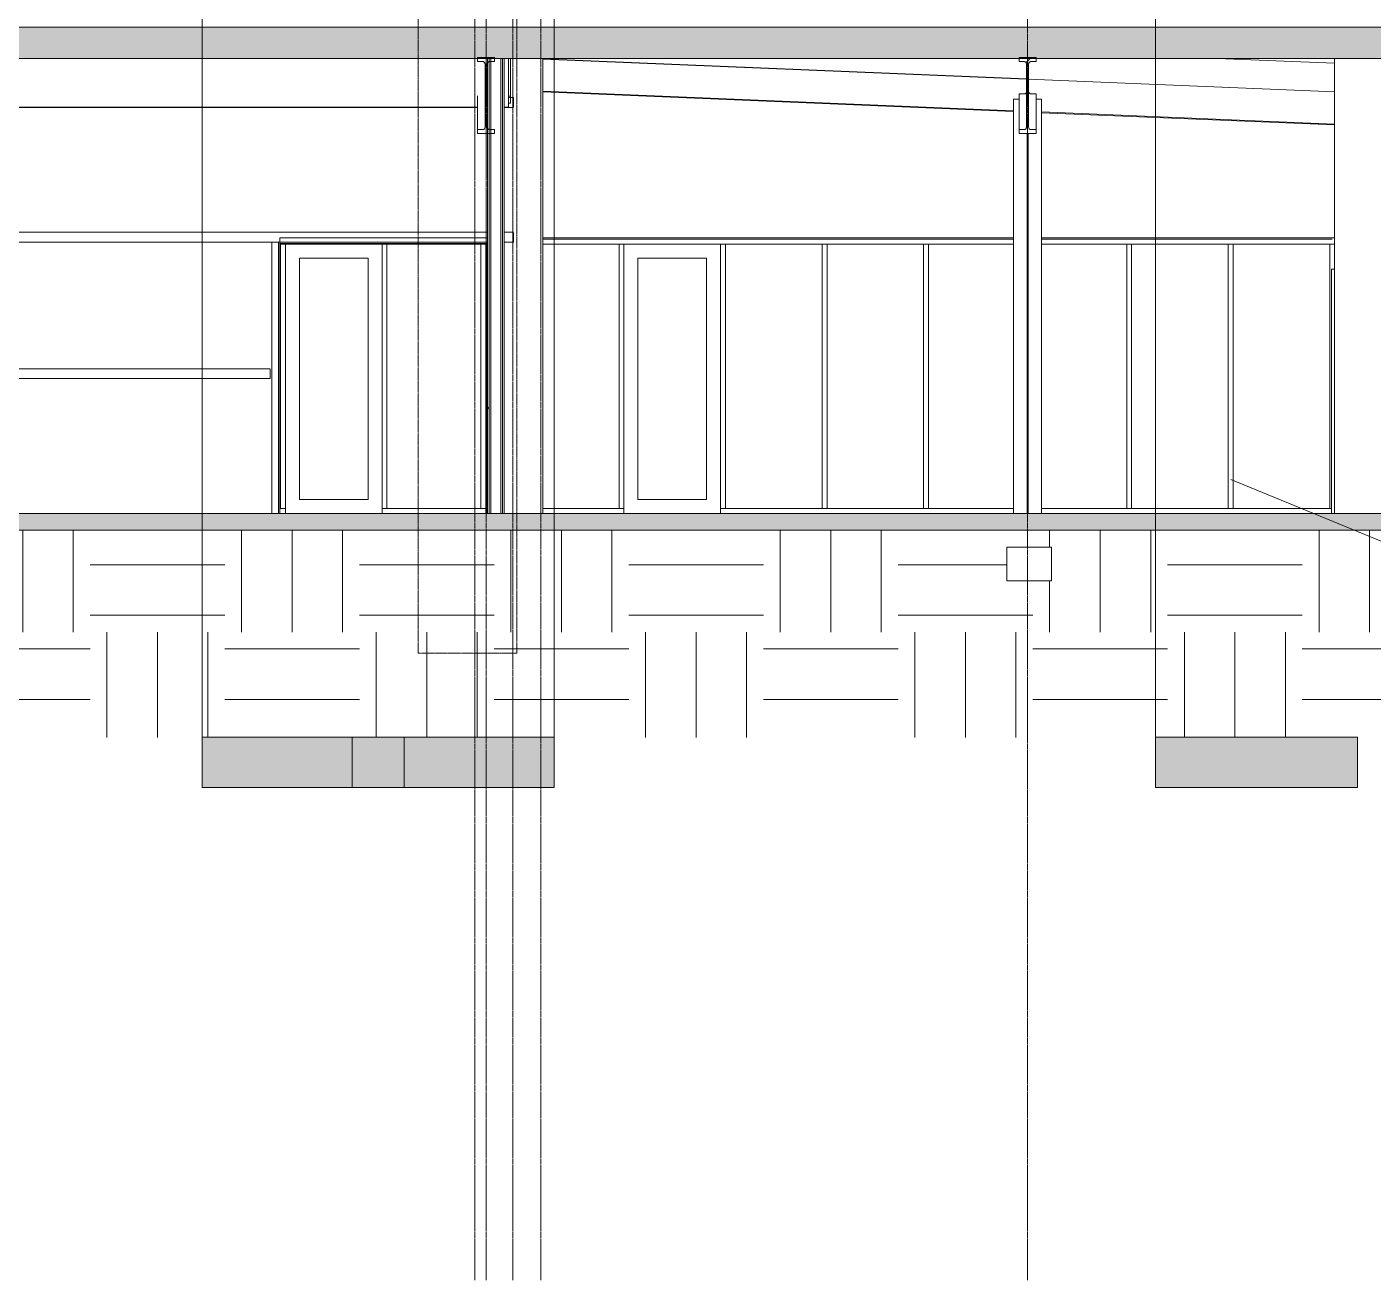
# Model space of a CAD drawing. Header units: inches. Extents: x 21386 to 98546, y -290 to 853.
# Drawn here: x 29066.8 to 29546.6, y -273.2 to 173.4 of the extents above; entities that cross this region are included whole.
import ezdxf

# ---------------------------------------------------------------- set-up
doc = ezdxf.new("R2010")
doc.units = ezdxf.units.IN
doc.header["$MEASUREMENT"] = 0
for name, pattern in [('Dash Dot 3_16_', [0.3125, 0.1875, -0.0625, 0, -0.0625]), ('Grid Line 1_2_', [0.875, 0.5, -0.125, 0.125, -0.125]), ('Hidden 1_8_', [0.1875, 0.125, -0.0625])]:
    doc.linetypes.add(name, pattern=pattern)
for name, color, linetype, lineweight in [('A-ANNO-IDEN', 131, 'Continuous', 9), ('A-ANNO-SYMB', 150, 'Continuous', 9), ('A-CLNG', 13, 'Continuous', 13), ('A-CLNG-PATT', 13, 'Continuous', 25), ('A-DOOR', 31, 'Continuous', 13), ('A-DOOR-FRAM', 31, 'Continuous', 9), ('A-FLOR', 192, 'Continuous', 13), ('A-FLOR-LEVL', 51, 'Continuous', 9), ('A-FLOR-PATT', 8, 'Continuous', 25), ('A-GLAZ-CURT', 52, 'Continuous', 13), ('A-GLAZ-CWMG', 51, 'Continuous', 13), ('A-WALL', 113, 'Continuous', 13), ('A-WALL-PATT', 111, 'Continuous', 25), ('C-TOPO', 7, 'Continuous', 13), ('G-ANNO-SYMB', 111, 'Continuous', 9), ('I-WALL', 2, 'Continuous', 13), ('S-BEAM', 12, 'Continuous', 13), ('S-COLS', 52, 'Continuous', 13), ('S-GRID', 1, 'Continuous', 9)]:
    doc.layers.add(name, color=color, linetype=linetype, lineweight=lineweight)
pattern_1 = [(50, (22033.27, 107.706), (55.0854, -4.8198), [5.76, -63.36]), (355, (22033.27, 107.706), (-10.6557, 57.7685), [4.608, -50.688]), (100.451, (22037.863, 107.305), (44.4295, 52.9487), [4.895, -53.848]), (46.184, (22033.27, 123.066), (81.9644, -12.712), [8.64, -95.04]), (96.636, (22040.1, 122.01), (71.7815, 74.8124), [7.343, -80.772]), (351.184, (22033.27, 123.07), (71.782, 74.8124), [6.912, -76.032]), (21, (22040.95, 119.226), (45.842, -30.9215), [5.76, -63.36]), (326, (22040.95, 119.226), (18.687, 55.6915), [4.608, -50.688]), (71.451, (22044.77, 116.65), (64.529, 24.77), [4.895, -53.848]), (37.5, (22033.272, 107.706), (0.9339, 25.5668), [2.534, -47.539, 2.534, -48.922, -50.88]), (37.5, (22033.272, 107.706), (0.9339, 25.5668), [-101.53, 2.534, -48.346]), (7.5, (22033.272, 107.706), (20.20404, 30.2913), [2.534, -26.803, 2.534, -46.387, -19.392]), (7.5, (22033.272, 107.706), (20.20404, 30.2913), [-78.259, 2.534, -16.858]), (327.5, (22016.146, 107.706), (40.9978, -1.7324), [2.534, -16.666, 2.534, -57.37, -79.488]), (327.5, (22016.146, 107.706), (40.9978, -1.7324), [-79.104, 2.534, -76.954]), (317.5, (22008.466, 107.706), (44.7889, 7.6878), [2.534, -22.426, 2.534, -37.248, -56.448]), (317.5, (22008.466, 107.706), (44.7889, 7.6878), [-64.742, 2.534, -53.914])]
pattern_2 = [(45, (22033.272, 107.706), (-19.007, 19.007), []), (45, (22033.272, 136.506), (-19.007, 19.007), [])]
pattern_3 = [(0, (22033.272, 107.706), (61.44, 15.36), [2.534, -43.546, 2.534, -43.546, -245.76]), (0, (22033.272, 107.706), (61.44, 15.36), [-92.16, 2.534, -89.626, 2.534, -43.546, -107.52]), (0, (22033.272, 107.706), (61.44, 15.36), [-230.4, 2.534, -28.186, 2.534, -74.266]), (120, (22056.312, 115.386), (-44.02215, 45.5286), [2.534, -43.546, 2.534, -43.546, -245.76]), (120, (22056.312, 115.386), (-44.02215, 45.5286), [-92.16, 2.534, -89.626, 2.534, -43.546, -107.52]), (120, (22056.312, 115.386), (-44.02215, 45.5286), [-230.4, 2.534, -28.186, 2.534, -74.266]), (240, (22063.992, 146.106), (-17.41785, -60.8886), [2.534, -43.546, 2.534, -43.546, -245.76]), (240, (22063.992, 146.106), (-17.41785, -60.8886), [-92.16, 2.534, -89.626, 2.534, -43.546, -107.52]), (240, (22063.992, 146.106), (-17.41785, -60.8886), [-230.4, 2.534, -28.186, 2.534, -74.266])]

# ---------------------------------------------------------------- blocks, each defined once
blk = doc.blocks.new('Struct_Xcel_Sports Complex_rvt-2-Building Section - North_South looking East _ Clinic')
at = {"layer": 'A-FLOR-PATT', "lineweight": 9}
h = blk.add_hatch(dxfattribs=at)
h.set_pattern_fill('FP_25', color=256, style=0, pattern_type=2)
h.set_pattern_definition(pattern_1)
h.paths.add_polyline_path([(22104.33, -6), (22790.8, -6), (22790.8, 0), (20899.55, 0), (20899.55, -6), (21794.49, -6)], flags=0)
at = {"layer": 'S-BEAM', "lineweight": 9}
h = blk.add_hatch(dxfattribs=at)
h.set_pattern_fill('FP_25', color=8, style=0, pattern_type=2)
h.set_pattern_definition(pattern_1)
h.paths.add_polyline_path([(22535.61, -24), (22551.61, -24), (22551.61, -12), (22535.61, -12)], flags=0)
at = {"layer": 'A-FLOR', "color": 7}
for p, q in [((22790.8, 0), (20899.55, 0)), ((20899.55, -6), (22790.8, -6))]:
    blk.add_line(p, q, dxfattribs=at)
at = {"layer": 'S-BEAM', "color": 7}
for p, q in [((22551.61, -12), (22535.61, -12)), ((22535.61, -12), (22535.61, -24)), ((22551.61, -24), (22551.61, -12)), ((22535.61, -24), (22551.61, -24))]:
    blk.add_line(p, q, dxfattribs=at)
blk = doc.blocks.new('W-Wide Flange - 2_-3_ deep-V39-Building Section - North_South looking East _ Clinic')
at = {"layer": 'S-BEAM', "lineweight": 9}
h = blk.add_hatch(dxfattribs=at)
h.set_pattern_fill('FP_17', color=8, style=0, pattern_type=2)
h.set_pattern_definition(pattern_2)
h.paths.add_polyline_path([(22351.24, 135.4), (22353.05, 135.4), (22353.05, 136.76), (22351.12, 136.78), (22350.76, 136.96), (22350.52, 137.27), (22350.43, 137.65), (22350.45, 160.37), (22350.62, 160.73), (22350.93, 160.97), (22351.32, 161.06), (22353.05, 161.06), (22353.05, 162.42), (22347.05, 162.42), (22347.05, 161.06), (22348.99, 161.04), (22349.34, 160.87), (22349.59, 160.56), (22349.68, 160.17), (22349.66, 137.45), (22349.48, 137.1), (22349.17, 136.85), (22348.79, 136.76), (22347.05, 136.76), (22347.05, 135.4)], flags=0)
at = {"layer": 'S-BEAM', "color": 7}
for p, q in [((22353.05, 162.42), (22347.05, 162.42)), ((22347.05, 162.42), (22347.05, 161.06)), ((22347.05, 161.06), (22348.79, 161.06)), ((22349.68, 160.17), (22349.68, 137.65)), ((22350.43, 137.65), (22350.43, 160.17)), ((22351.32, 161.06), (22353.05, 161.06)), ((22353.05, 161.06), (22353.05, 162.42)), ((22348.79, 136.76), (22347.05, 136.76)), ((22347.05, 136.76), (22347.05, 135.4)), ((22347.05, 135.4), (22353.05, 135.4)), ((22353.05, 136.76), (22351.32, 136.76)), ((22353.05, 135.4), (22353.05, 136.76))]:
    blk.add_line(p, q, dxfattribs=at)
at = {"layer": 'S-BEAM', "color": 8, "lineweight": 9}
blk.add_line((22347.05, 148.79), (22347.05, 136.76), dxfattribs=at)
at = {"layer": 'S-BEAM', "color": 7, "flags": 128}
for points in [[(22348.79, 161.06), (22348.99, 161.04), (22349.17, 160.97), (22349.34, 160.87), (22349.48, 160.73), (22349.59, 160.56), (22349.66, 160.37), (22349.68, 160.17)], [(22350.43, 160.17), (22350.45, 160.37), (22350.52, 160.56), (22350.62, 160.73), (22350.76, 160.87), (22350.93, 160.97), (22351.12, 161.04), (22351.32, 161.06)], [(22349.68, 137.65), (22349.66, 137.45), (22349.59, 137.27), (22349.48, 137.1), (22349.34, 136.96), (22349.17, 136.85), (22348.99, 136.78), (22348.79, 136.76)], [(22351.32, 136.76), (22351.12, 136.78), (22350.93, 136.85), (22350.76, 136.96), (22350.62, 137.1), (22350.52, 137.27), (22350.45, 137.45), (22350.43, 137.65)]]:
    blk.add_lwpolyline(points, dxfattribs=at)
blk = doc.blocks.new('Girt_C - 10_D-1401750-Building Section - North_South looking East _ Clinic')
at = {"layer": 'S-BEAM', "color": 8, "lineweight": 9}
for p, q in [((22350.55, 100.18), (21854.55, 100.18)), ((21854.55, 96.68), (22350.55, 96.68)), ((22276.55, 96.2), (22350.18, 96.2)), ((22359.8, 100.18), (22356.55, 100.18)), ((22356.55, 96.68), (22359.8, 96.68)), ((22359.8, 99.99), (22359.8, 96.68))]:
    blk.add_line(p, q, dxfattribs=at)
blk = doc.blocks.new('W-Wide Flange-Column - B4_E-1401721-Building Section - North_South looking East _ Clinic')
at = {"layer": 'S-COLS', "color": 8, "linetype": 'Hidden 1_8_', "lineweight": 9}
for p, q in [((22542.9, 0), (22542.9, 135.4)), ((22543.21, 135.4), (22543.21, 0))]:
    blk.add_line(p, q, dxfattribs=at)
blk = doc.blocks.new('W-Wide Flange - 2_-3_ deep-1401662-Building Section - North_South looking East _ Clinic')
at = {"layer": 'S-BEAM', "lineweight": 9}
h = blk.add_hatch(dxfattribs=at)
h.set_pattern_fill('FP_17', color=8, style=0, pattern_type=2)
h.set_pattern_definition(pattern_2)
h.paths.add_polyline_path([(22540.05, 135.4), (22546.05, 135.4), (22546.05, 136.76), (22544.12, 136.78), (22543.76, 136.96), (22543.52, 137.27), (22543.43, 137.65), (22543.45, 160.37), (22543.62, 160.73), (22543.93, 160.97), (22544.32, 161.06), (22546.05, 161.06), (22546.05, 162.42), (22540.05, 162.42), (22540.05, 161.06), (22541.99, 161.04), (22542.34, 160.87), (22542.59, 160.56), (22542.68, 160.17), (22542.66, 137.45), (22542.48, 137.1), (22542.17, 136.85), (22541.79, 136.76), (22540.05, 136.76)], flags=0)
at = {"layer": 'S-BEAM', "color": 7}
for p, q in [((22546.05, 162.42), (22540.05, 162.42)), ((22540.05, 162.42), (22540.05, 161.06)), ((22540.05, 161.06), (22541.79, 161.06)), ((22542.68, 160.17), (22542.68, 137.65)), ((22543.43, 137.65), (22543.43, 160.17)), ((22544.32, 161.06), (22546.05, 161.06)), ((22546.05, 161.06), (22546.05, 162.42)), ((22541.79, 136.76), (22540.05, 136.76)), ((22540.05, 136.76), (22540.05, 135.4)), ((22540.05, 135.4), (22546.05, 135.4)), ((22546.05, 136.76), (22544.32, 136.76)), ((22546.05, 135.4), (22546.05, 136.76))]:
    blk.add_line(p, q, dxfattribs=at)
at = {"layer": 'S-BEAM', "color": 8, "lineweight": 9}
for p, q in [((22540.05, 149.5), (22541.79, 149.5)), ((22540.05, 149.5), (22540.05, 136.76)), ((22544.32, 149.5), (22546.05, 149.5)), ((22546.05, 136.76), (22546.05, 149.5))]:
    blk.add_line(p, q, dxfattribs=at)
at = {"layer": 'S-BEAM', "color": 7, "flags": 128}
for points in [[(22541.79, 161.06), (22541.99, 161.04), (22542.17, 160.97), (22542.34, 160.87), (22542.48, 160.73), (22542.59, 160.56), (22542.66, 160.37), (22542.68, 160.17)], [(22543.43, 160.17), (22543.45, 160.37), (22543.52, 160.56), (22543.62, 160.73), (22543.76, 160.87), (22543.93, 160.97), (22544.12, 161.04), (22544.32, 161.06)], [(22542.68, 137.65), (22542.66, 137.45), (22542.59, 137.27), (22542.48, 137.1), (22542.34, 136.96), (22542.17, 136.85), (22541.99, 136.78), (22541.79, 136.76)], [(22544.32, 136.76), (22544.12, 136.78), (22543.93, 136.85), (22543.76, 136.96), (22543.62, 137.1), (22543.52, 137.27), (22543.45, 137.45), (22543.43, 137.65)]]:
    blk.add_lwpolyline(points, dxfattribs=at)
at = {"layer": 'S-BEAM', "color": 8, "lineweight": 9}
for centre, start_param, end_param in [((22541.79, 150.39), 4.712389, 6.283185), ((22544.32, 150.39), 3.141593, 4.712389)]:
    blk.add_ellipse(centre, major_axis=(0.89, 0), ratio=0.999133, start_param=start_param, end_param=end_param, dxfattribs=at)
blk = doc.blocks.new('columns and girder2 - one-1334686-Building Section - North_South looking East _ Clinic')
at = {"layer": 'S-BEAM', "color": 8, "lineweight": 9}
for p, q in [((22334.75, 96.2), (22334.78, 96)), ((22336.29, 96), (22336.27, 96.2))]:
    blk.add_line(p, q, dxfattribs=at)
blk = doc.blocks.new('Girt_C - 10_D-1835924-Building Section - North_South looking East _ Clinic')
at = {"layer": 'S-BEAM', "color": 8, "lineweight": 9}
for p, q in [((22273.16, 51.55), (21854.55, 51.55)), ((21854.55, 48.05), (22273.16, 48.05)), ((22273.16, 51.37), (22273.16, 48.05))]:
    blk.add_line(p, q, dxfattribs=at)
blk = doc.blocks.new('Girt_C - 10_D-1401751-Building Section - North_South looking East _ Clinic')
at = {"layer": 'S-BEAM', "color": 8, "lineweight": 9}
for p, q in [((22111.8, 144.69), (22347.05, 144.69)), ((22356.55, 144.69), (22359.8, 144.69)), ((22358.8, 148.67), (22358.05, 148.67)), ((22359.8, 148.19), (22358.05, 148.19)), ((22359.8, 148.19), (22359.8, 144.88))]:
    blk.add_line(p, q, dxfattribs=at)
blk = doc.blocks.new('W-Wide Flange - W12X16-1341241-Building Section - North_South looking East _ Clinic')
at = {"layer": 'S-BEAM', "color": 8, "lineweight": 9}
for p, q in [((22542.68, 154.76), (22370.3, 161.94)), ((22652.37, 150.19), (22543.43, 154.73)), ((22370.3, 150.46), (22538.05, 143.47)), ((22548.05, 143.06), (22652.37, 138.71))]:
    blk.add_line(p, q, dxfattribs=at)
blk = doc.blocks.new('C-Channel-Column - C10X25-1254643-Building Section - North_South looking East _ Clinic')
at = {"layer": 'S-COLS', "color": 8, "linetype": 'Hidden 1_8_', "lineweight": 9}
blk.add_line((22276.03, 96.68), (22276.03, 0), dxfattribs=at)
blk = doc.blocks.new('System Panel - Interior Glazing-1220302-Building Section - North_South looking East _ Clinic')
at = {"layer": 'A-GLAZ-CURT', "color": 8, "lineweight": 9}
blk.add_line((22348.18, 96), (22314.74, 96), dxfattribs=at)
blk = doc.blocks.new('Door_Single_Storefront - one-1371407-Building Section - North_South looking East _ Clinic')
at = {"layer": 'A-DOOR', "color": 8, "lineweight": 9}
for p, q in [((22312.99, 96), (22278.55, 96)), ((22283.55, 5), (22283.55, 91)), ((22283.55, 91), (22307.99, 91)), ((22307.99, 91), (22307.99, 5)), ((22307.99, 5), (22283.55, 5)), ((22278.55, 1.75), (22278.55, 0))]:
    blk.add_line(p, q, dxfattribs=at)
blk = doc.blocks.new('Rectangular Mullion - Interior 1_75_ x 4_5_-1305250-Building Section - North_South looking East _ Clinic')
at = {"layer": 'A-GLAZ-CWMG', "color": 8, "lineweight": 9}
for p, q in [((22312.99, 0), (22312.99, 1.75)), ((22312.99, 1.75), (22349.93, 1.75)), ((22349.93, 1.75), (22349.93, 0))]:
    blk.add_line(p, q, dxfattribs=at)
blk = doc.blocks.new('Rectangular Mullion - Interior 1_75_ x 4_5_-1220297-Building Section - North_South looking East _ Clinic')
at = {"layer": 'A-GLAZ-CWMG', "color": 8, "lineweight": 9}
for p, q in [((22276.8, 96), (22278.55, 96)), ((22276.8, 96), (22276.8, 1.75)), ((22278.55, 96), (22278.55, 1.75)), ((22278.55, 1.75), (22276.8, 1.75))]:
    blk.add_line(p, q, dxfattribs=at)
blk = doc.blocks.new('Rectangular Mullion - Interior 1_75_ x 4_5_-1220298-Building Section - North_South looking East _ Clinic')
at = {"layer": 'A-GLAZ-CWMG', "color": 8, "lineweight": 9}
for p, q in [((22348.18, 96), (22349.93, 96)), ((22348.18, 1.75), (22348.18, 96)), ((22349.93, 1.75), (22349.93, 96)), ((22349.93, 1.75), (22348.18, 1.75))]:
    blk.add_line(p, q, dxfattribs=at)
blk = doc.blocks.new('Rectangular Mullion - Interior 1_75_ x 4_5_-1220290-Building Section - North_South looking East _ Clinic')
at = {"layer": 'A-GLAZ-CWMG', "color": 8, "lineweight": 9}
for p, q in [((22312.99, 96), (22314.74, 96)), ((22312.99, 96), (22312.99, 1.75)), ((22314.74, 96), (22314.74, 1.75)), ((22314.74, 1.75), (22312.99, 1.75))]:
    blk.add_line(p, q, dxfattribs=at)
blk = doc.blocks.new('Rectangular Mullion - Interior 1_75_ x 4_5_-1316220-Building Section - North_South looking East _ Clinic')
at = {"layer": 'A-GLAZ-CWMG', "color": 8, "lineweight": 9}
for q in [(22370.3, 1.75), (22399.18, 0)]:
    blk.add_line((22399.18, 1.75), q, dxfattribs=at)
blk = doc.blocks.new('Rectangular Mullion - Interior 1_75_ x 4_5_-1220307-Building Section - North_South looking East _ Clinic')
at = {"layer": 'A-GLAZ-CWMG', "color": 8, "lineweight": 9}
for p, q in [((22650.74, 96), (22652.37, 96)), ((22650.74, 96), (22650.74, 1.75)), ((22651.37, 1.75), (22650.74, 1.75))]:
    blk.add_line(p, q, dxfattribs=at)
blk = doc.blocks.new('Rectangular Mullion - Interior 1_75_ x 4_5_-1214729-Building Section - North_South looking East _ Clinic')
at = {"layer": 'A-GLAZ-CWMG', "color": 8, "lineweight": 9}
for p, q in [((22615.43, 97.75), (22579.24, 97.75)), ((22579.24, 96), (22615.43, 96))]:
    blk.add_line(p, q, dxfattribs=at)
blk = doc.blocks.new('Rectangular Mullion - Interior 1_75_ x 4_5_-1214730-Building Section - North_South looking East _ Clinic')
at = {"layer": 'A-GLAZ-CWMG', "color": 8, "lineweight": 9}
blk.add_line((22651.37, 1.75), (22615.43, 1.75), dxfattribs=at)
blk = doc.blocks.new('Rectangular Mullion - Interior 1_75_ x 4_5_-1220285-Building Section - North_South looking East _ Clinic')
at = {"layer": 'A-GLAZ-CWMG', "color": 8, "lineweight": 9}
for p, q in [((22614.55, 96), (22616.3, 96)), ((22614.55, 96), (22614.55, 1.75)), ((22616.3, 1.75), (22616.3, 96)), ((22616.3, 1.75), (22614.55, 1.75))]:
    blk.add_line(p, q, dxfattribs=at)
blk = doc.blocks.new('Single-Flush - 36_ x 84_-1318898-Building Section - North_South looking East _ Clinic')
at = {"layer": 'A-DOOR-FRAM', "color": 8}
for p, q in [((22651.37, 0), (22651.37, 87)), ((22651.37, 87), (22652.37, 87))]:
    blk.add_line(p, q, dxfattribs=at)
blk = doc.blocks.new('Rectangular Mullion - Interior 1_75_ x 4_5_-1314717-Building Section - North_South looking East _ Clinic')
at = {"layer": 'A-GLAZ-CWMG', "color": 8, "lineweight": 9}
blk.add_line((22538.05, 1.75), (22506.87, 1.75), dxfattribs=at)
blk = doc.blocks.new('Rectangular Mullion - Interior 1_75_ x 4_5_-V41-Building Section - North_South looking East _ Clinic')
at = {"layer": 'A-GLAZ-CWMG', "color": 8, "lineweight": 9}
blk.add_line((22579.24, 1.75), (22548.05, 1.75), dxfattribs=at)
blk = doc.blocks.new('Rectangular Mullion - Interior 1_75_ x 4_5_-V42-Building Section - North_South looking East _ Clinic')
at = {"layer": 'A-GLAZ-CWMG', "color": 8, "lineweight": 9}
blk.add_line((22615.43, 1.75), (22579.24, 1.75), dxfattribs=at)
blk = doc.blocks.new('Rectangular Mullion - Interior 1_75_ x 4_5_-1314719-Building Section - North_South looking East _ Clinic')
at = {"layer": 'A-GLAZ-CWMG', "color": 8, "lineweight": 9}
for p, q in [((22506.87, 97.75), (22470.68, 97.75)), ((22470.68, 96), (22506.87, 96))]:
    blk.add_line(p, q, dxfattribs=at)
blk = doc.blocks.new('Rectangular Mullion - Interior 1_75_ x 4_5_-V43-Building Section - North_South looking East _ Clinic')
at = {"layer": 'A-GLAZ-CWMG', "color": 8, "lineweight": 9}
for p, q in [((22538.05, 97.75), (22506.87, 97.75)), ((22506.87, 96), (22538.05, 96))]:
    blk.add_line(p, q, dxfattribs=at)
blk = doc.blocks.new('Rectangular Mullion - Interior 1_75_ x 4_5_-V44-Building Section - North_South looking East _ Clinic')
at = {"layer": 'A-GLAZ-CWMG', "color": 8, "lineweight": 9}
for p, q in [((22579.24, 97.75), (22548.05, 97.75)), ((22548.05, 96), (22579.24, 96))]:
    blk.add_line(p, q, dxfattribs=at)
blk = doc.blocks.new('Rectangular Mullion - Interior 1_75_ x 4_5_-1314720-Building Section - North_South looking East _ Clinic')
at = {"layer": 'A-GLAZ-CWMG', "color": 8, "lineweight": 9}
for p, q in [((22578.37, 96), (22580.12, 96)), ((22578.37, 96), (22578.37, 1.75)), ((22580.12, 1.75), (22580.12, 96)), ((22580.12, 1.75), (22578.37, 1.75))]:
    blk.add_line(p, q, dxfattribs=at)
blk = doc.blocks.new('Door_Single_Storefront - one-1371409-Building Section - North_South looking East _ Clinic')
at = {"layer": 'A-DOOR', "color": 8, "lineweight": 9}
for p, q in [((22404.18, 5), (22404.18, 91)), ((22404.18, 91), (22428.62, 91)), ((22428.62, 91), (22428.62, 5)), ((22428.62, 5), (22404.18, 5))]:
    blk.add_line(p, q, dxfattribs=at)
blk = doc.blocks.new('Rectangular Mullion - Interior 1_75_ x 4_5_-1315442-Building Section - North_South looking East _ Clinic')
at = {"layer": 'A-GLAZ-CWMG', "color": 8, "lineweight": 9}
for p in [(22433.62, 0), (22470.68, 1.75)]:
    blk.add_line(p, (22433.62, 1.75), dxfattribs=at)
blk = doc.blocks.new('Rectangular Mullion - Interior 1_75_ x 4_5_-1316222-Building Section - North_South looking East _ Clinic')
at = {"layer": 'A-GLAZ-CWMG', "color": 8, "lineweight": 9}
for p, q in [((22398.3, 97.75), (22370.3, 97.75)), ((22370.3, 96), (22398.3, 96))]:
    blk.add_line(p, q, dxfattribs=at)
blk = doc.blocks.new('Section - 3_32_ x 3_8_-18514-Building Section - North_South looking East _ Clinic')
at = {"layer": 'G-ANNO-SYMB'}
blk.add_hatch(color=256, dxfattribs=at).paths.add_polyline_path([(22320.83, -79.66), (22248.83, -79.66), (22248.83, -97.66), (22320.83, -97.66)], flags=0)
for p, q in [((22248.83, -97.66), (22248.83, -79.66)), ((22248.83, -79.66), (22320.83, -79.66)), ((22320.83, -79.66), (22320.83, -97.66)), ((22320.83, -97.66), (22248.83, -97.66))]:
    blk.add_line(p, q, dxfattribs=at)

msp = doc.modelspace()

# ---------------------------------------------------------------- hatches: boundary and pattern name
at = {"layer": 'A-CLNG-PATT', "lineweight": 9}
h = msp.add_hatch(dxfattribs=at)
h.set_pattern_fill('FP_21', color=8, style=0, pattern_type=2)
h.set_pattern_definition([(161.57, (22034.232, 108.666), (-7.6802237, -0.0009796), [0, -54.643, 6.067, 0]), (18.43, (22032.312, 108.666), (-7.6802237, 0.0009796), [0, -54.643, 6.067, 0]), (108.43, (22034.232, 108.666), (3.8382953, -19.2013653), [18.211, -42.499]), (71.57, (22032.312, 108.666), (3.8382953, 19.2013653), [18.211, -42.499])])
h.paths.add_polyline_path([(28734.33, 162.17), (29666.95, 162.17), (29666.95, 173.3), (27771.95, 173.3), (27771.95, 162.17), (28733.7, 162.17)], flags=0)
at = {"layer": 'A-WALL-PATT', "lineweight": 9}
h = msp.add_hatch(dxfattribs=at)
h.set_pattern_fill('FP_30', color=8, style=0, pattern_type=2)
h.set_pattern_definition([(0, (22446.93, 146.5), (-193, 193), [48, -145]), (90, (22446.93, 146.5), (-193, 1e-14), [96.25, -96.75]), (180, (22494.93, 242.75), (-193, 193), [48, -145]), (90, (22494.93, 146.5), (-193, 1e-14), [96.25, -96.75]), (180, (22494.93, 243), (-193, 193), [48, -145]), (90, (22494.93, 243), (-193, 1e-14), [96.25, -96.75]), (0, (22446.93, 339.25), (-193, 193), [48, -145]), (90, (22446.93, 243), (-193, 1e-14), [96.25, -96.75]), (0, (22495.18, 194.5), (-193, 193), [48, -145]), (90, (22495.18, 146.25), (-193, 1e-14), [48.25, -144.75]), (90, (22543.18, 146.25), (-193, 1e-14), [48.25, -144.75]), (0, (22495.18, 291), (-193, 193), [48, -145]), (90, (22495.18, 194.75), (-193, 1e-14), [96.25, -96.75]), (180, (22543.18, 194.75), (-193, 193), [48, -145]), (90, (22543.18, 194.75), (-193, 1e-14), [96.25, -96.75]), (90, (22495.18, 291.25), (-193, 1e-14), [48, -145]), (180, (22543.18, 291.25), (-193, 193), [48, -145]), (90, (22543.18, 291.25), (-193, 1e-14), [48, -145]), (0, (22543.43, 146.5), (-193, 193), [48, -145]), (90, (22543.43, 146.5), (-193, 1e-14), [96.25, -96.75]), (180, (22591.43, 242.75), (-193, 193), [48, -145]), (90, (22591.43, 146.5), (-193, 1e-14), [96.25, -96.75]), (180, (22591.43, 243), (-193, 193), [48, -145]), (90, (22591.43, 243), (-193, 1e-14), [96.25, -96.75]), (180, (22591.43, 339.25), (-193, 193), [48, -145]), (90, (22543.43, 243), (-193, 1e-14), [96.25, -96.75]), (0, (22591.68, 194.5), (-193, 193), [48, -145]), (90, (22591.68, 146.25), (-193, 1e-14), [48.25, -144.75]), (90, (22639.68, 146.25), (-193, 1e-14), [48.25, -144.75]), (0, (22591.68, 291), (-193, 193), [48, -145]), (90, (22591.68, 194.75), (-193, 1e-14), [96.25, -96.75]), (180, (22639.68, 194.75), (-193, 193), [48, -145]), (90, (22639.68, 194.75), (-193, 1e-14), [96.25, -96.75]), (90, (22591.68, 291.25), (-193, 1e-14), [48, -145]), (180, (22639.68, 291.25), (-193, 193), [48, -145]), (90, (22639.68, 291.25), (-193, 1e-14), [48, -145])])
h.paths.add_polyline_path([(29532.77, 160.44), (29532.77, 162.17), (29490.97, 162.17), (29526.97, 160.68)], flags=0)
h.paths.add_polyline_path([(29440.77, 188.22), (29535.83, 188.22), (29535.83, 190), (29440.77, 190), (29440.77, 189.4)], flags=0)
h.paths.add_polyline_path([(29361.45, 188.22), (29361.45, 190), (29328.95, 189.99), (29328.95, 188.22), (29333.32, 188.22)], flags=0)
h.paths.add_polyline_path([(29613.2, 188.22), (29666.2, 188.22), (29666.2, 190), (29613.2, 190), (29613.2, 188.5)], flags=0)
h = msp.add_hatch(dxfattribs=at)
h.set_pattern_fill('FP_32', color=8, style=0, pattern_type=2)
h.set_pattern_definition(pattern_3)
h.paths.add_polyline_path([(29231.58, 0), (29231.58, 162.17), (29230.95, 162.17), (29230.95, 0)], flags=0)
h = msp.add_hatch(dxfattribs=at)
h.set_pattern_fill('FP_32', color=8, style=0, pattern_type=2)
h.set_pattern_definition(pattern_3)
h.paths.add_polyline_path([(29232.2, 0), (29232.2, 162.17), (29231.58, 162.17), (29231.58, 0)], flags=0)
h = msp.add_hatch(dxfattribs=at)
h.set_pattern_fill('FP_32', color=8, style=0, pattern_type=2)
h.set_pattern_definition(pattern_3)
h.paths.add_polyline_path([(29236.33, 0), (29236.33, 162.17), (29235.7, 162.17), (29235.7, 0)], flags=0)
h = msp.add_hatch(dxfattribs=at)
h.set_pattern_fill('FP_32', color=8, style=0, pattern_type=2)
h.set_pattern_definition(pattern_3)
h.paths.add_polyline_path([(29236.95, 0), (29236.95, 162.17), (29236.33, 162.17), (29236.33, 0)], flags=0)
at = {"layer": 'C-TOPO', "lineweight": 9}
h = msp.add_hatch(dxfattribs=at)
h.set_pattern_fill('FP_18', color=8, style=0, pattern_type=2)
h.set_pattern_definition([(0, (22033.27, 107.706), (48, 48), [48, -48]), (0, (22033.27, 125.706), (48, 48), [48, -48]), (0, (22033.27, 143.706), (48, 48), [48, -48]), (90, (22039.27, 149.706), (-48, 48), [48, -48]), (90, (22057.27, 149.706), (-48, 48), [48, -48]), (90, (22075.27, 149.706), (-48, 48), [48, -48])])
h.paths.add_polyline_path([(29882.82, -79.81), (29914.28, -79.81), (29914.28, 0), (29681.2, 0), (29681.2, -36), (29684.2, -36), (29684.2, -48), (29666.2, -48), (29666.2, -36), (29671.2, -36), (29671.2, -6), (27779.95, -6), (27779.95, -36), (27784.95, -36), (27784.95, -48), (27766.95, -48), (27766.95, -36), (27769.95, -36), (27769.95, 0), (27435.5, 0), (27435.5, -79.81), (29802.05, -79.81)], flags=0)
h.paths.add_polyline_path([(29416.01, -24), (29416.01, -12), (29432.01, -12), (29432.01, -24)], flags=0)

# ---------------------------------------------------------------- linework, layer by layer
at = {"layer": 'A-ANNO-IDEN', "color": 153}
msp.add_line((29495.83, 12.16), (29838.27, -128.87), dxfattribs=at)
at = {"layer": 'A-ANNO-SYMB', "linetype": 'Dash Dot 3_16_'}
for p, q in [((29206.25, 285.25), (29206.25, -49.73)), ((29241.38, -49.73), (29241.38, 285.25)), ((29206.25, -49.73), (29241.38, -49.73))]:
    msp.add_line(p, q, dxfattribs=at)
at = {"layer": 'A-CLNG', "color": 7}
for p, q in [((29666.95, 173.3), (27771.95, 173.3)), ((28734.95, 162.17), (29230.95, 162.17)), ((29236.95, 162.17), (29666.95, 162.17))]:
    msp.add_line(p, q, dxfattribs=at)
at = {"layer": 'A-CLNG', "color": 8, "lineweight": 9}
for p, q in [((29423.08, 154.84), (29250.7, 162.02)), ((29532.77, 150.27), (29423.83, 154.81))]:
    msp.add_line(p, q, dxfattribs=at)
at = {"layer": 'A-FLOR-LEVL', "linetype": 'Grid Line 1_2_'}
msp.add_line((27242, 0), (30541.3, 0), dxfattribs=at)
at = {"layer": 'A-WALL', "color": 7}
for p, q in [((29236.95, 162.17), (29230.95, 162.17)), ((29231.58, 0), (29231.58, 162.17)), ((29232.2, 0), (29232.2, 162.17)), ((29235.7, 0), (29235.7, 162.17)), ((29236.33, 0), (29236.33, 162.17))]:
    msp.add_line(p, q, dxfattribs=at)
at = {"layer": 'A-WALL', "color": 8, "lineweight": 9}
msp.add_line((29490.97, 162.17), (29532.77, 160.44), dxfattribs=at)
at = {"layer": 'G-ANNO-SYMB'}
for p, q in [((29129.23, 545.16), (29129.23, -79.66)), ((29254.76, 545.16), (29254.76, -79.66)), ((29469.03, 545.16), (29469.03, -79.66))]:
    msp.add_line(p, q, dxfattribs=at)
at = {"layer": 'I-WALL', "color": 7}
for p, q in [((29230.95, 162.17), (29230.95, 0)), ((29236.95, 0), (29236.95, 162.17)), ((29230.95, 0), (29236.95, 0))]:
    msp.add_line(p, q, dxfattribs=at)
at = {"layer": 'I-WALL', "color": 8, "lineweight": 9}
for p, q in [((29238.45, 144.75), (29238.45, 162.17)), ((29239.2, 146.25), (29239.2, 162.17)), ((29250.7, 162.17), (29250.7, 0)), ((29532.77, 0), (29532.77, 162.17)), ((29418.45, 143.21), (29250.7, 150.2)), ((28992.2, 144.75), (29227.45, 144.75)), ((29236.95, 144.75), (29238.45, 144.75)), ((29239.2, 146.25), (29238.45, 146.25)), ((29532.77, 138.44), (29428.45, 142.79)), ((29156.95, 0), (29156.95, 98.25)), ((29156.95, 98.25), (29230.95, 98.25)), ((29250.7, 98.25), (29418.45, 98.25)), ((29428.45, 98.25), (29532.77, 98.25))]:
    msp.add_line(p, q, dxfattribs=at)
at = {"layer": 'S-COLS', "color": 8, "lineweight": 9}
for p, q in [((29418.45, 147.62), (29418.45, 0)), ((29420.45, 147.62), (29418.45, 147.62)), ((29428.45, 147.62), (29426.45, 147.62)), ((29428.45, 147.62), (29428.45, 0)), ((29154.06, 0), (29154.06, 96.68)), ((29156.95, 96.68), (29154.06, 96.68)), ((29156.95, 0), (29156.95, 96.68)), ((29230.58, 96.68), (29230.58, 0)), ((29230.95, 96.68), (29230.58, 96.68))]:
    msp.add_line(p, q, dxfattribs=at)
at = {"layer": 'S-GRID', "linetype": 'Grid Line 1_2_'}
for p, q in [((29226.45, -273.16), (29226.45, 738.66)), ((29230.45, -273.16), (29230.45, 738.66)), ((29239.95, -273.16), (29239.95, 738.66)), ((29239.95, -273.16), (29239.95, 738.66)), ((29249.95, -273.16), (29249.95, 738.66)), ((29423.45, -273.16), (29423.45, 738.66)), ((29423.45, -273.16), (29423.45, 738.66))]:
    msp.add_line(p, q, dxfattribs=at)

# ---------------------------------------------------------------- block references
at = {"color": 50, "lineweight": 5}
msp.add_blockref('Struct_Xcel_Sports Complex_rvt-2-Building Section - North_South looking East _ Clinic', (6880.4, 0), dxfattribs=at)
at = {"layer": 'A-DOOR', "color": 8, "lineweight": 9}
for name in ['Door_Single_Storefront - one-1371407-Building Section - North_South looking East _ Clinic', 'Door_Single_Storefront - one-1371409-Building Section - North_South looking East _ Clinic', 'Single-Flush - 36_ x 84_-1318898-Building Section - North_South looking East _ Clinic']:
    msp.add_blockref(name, (6880.4, 0), dxfattribs=at)
at = {"layer": 'A-GLAZ-CURT', "color": 8, "lineweight": 9}
msp.add_blockref('System Panel - Interior Glazing-1220302-Building Section - North_South looking East _ Clinic', (6880.4, 0), dxfattribs=at)
at = {"layer": 'A-GLAZ-CWMG', "color": 8, "lineweight": 9}
for name, p in [('Rectangular Mullion - Interior 1_75_ x 4_5_-1220297-Building Section - North_South looking East _ Clinic', (6880.4, 0)), ('Rectangular Mullion - Interior 1_75_ x 4_5_-1220290-Building Section - North_South looking East _ Clinic', (6880.4, 0)), ('Rectangular Mullion - Interior 1_75_ x 4_5_-1220298-Building Section - North_South looking East _ Clinic', (6880.4, 0)), ('Rectangular Mullion - Interior 1_75_ x 4_5_-1316222-Building Section - North_South looking East _ Clinic', (6880.4, 0)), ('Rectangular Mullion - Interior 1_75_ x 4_5_-1314720-Building Section - North_South looking East _ Clinic', (6699.46, 0)), ('Rectangular Mullion - Interior 1_75_ x 4_5_-1314719-Building Section - North_South looking East _ Clinic', (6808.03, 0)), ('Rectangular Mullion - Interior 1_75_ x 4_5_-1314720-Building Section - North_South looking East _ Clinic', (6735.65, 0)), ('Rectangular Mullion - Interior 1_75_ x 4_5_-1314719-Building Section - North_South looking East _ Clinic', (6844.21, 0)), ('Rectangular Mullion - Interior 1_75_ x 4_5_-1314720-Building Section - North_South looking East _ Clinic', (6771.84, 0)), ('Rectangular Mullion - Interior 1_75_ x 4_5_-1314719-Building Section - North_South looking East _ Clinic', (6880.4, 0)), ('Rectangular Mullion - Interior 1_75_ x 4_5_-1314720-Building Section - North_South looking East _ Clinic', (6808.03, 0)), ('Rectangular Mullion - Interior 1_75_ x 4_5_-V43-Building Section - North_South looking East _ Clinic', (6880.4, 0)), ('Rectangular Mullion - Interior 1_75_ x 4_5_-V44-Building Section - North_South looking East _ Clinic', (6880.4, 0)), ('Rectangular Mullion - Interior 1_75_ x 4_5_-1314720-Building Section - North_South looking East _ Clinic', (6880.4, 0)), ('Rectangular Mullion - Interior 1_75_ x 4_5_-1214729-Building Section - North_South looking East _ Clinic', (6880.4, 0)), ('Rectangular Mullion - Interior 1_75_ x 4_5_-1220285-Building Section - North_South looking East _ Clinic', (6880.4, 0)), ('Rectangular Mullion - Interior 1_75_ x 4_5_-1214729-Building Section - North_South looking East _ Clinic', (6916.59, 0)), ('Rectangular Mullion - Interior 1_75_ x 4_5_-1220307-Building Section - North_South looking East _ Clinic', (6880.4, 0)), ('Rectangular Mullion - Interior 1_75_ x 4_5_-1305250-Building Section - North_South looking East _ Clinic', (6880.4, 0)), ('Rectangular Mullion - Interior 1_75_ x 4_5_-1316220-Building Section - North_South looking East _ Clinic', (6880.4, 0)), ('Rectangular Mullion - Interior 1_75_ x 4_5_-1315442-Building Section - North_South looking East _ Clinic', (6880.4, 0)), ('Rectangular Mullion - Interior 1_75_ x 4_5_-V42-Building Section - North_South looking East _ Clinic', (6771.84, 0)), ('Rectangular Mullion - Interior 1_75_ x 4_5_-1314717-Building Section - North_South looking East _ Clinic', (6880.4, 0)), ('Rectangular Mullion - Interior 1_75_ x 4_5_-V41-Building Section - North_South looking East _ Clinic', (6880.4, 0)), ('Rectangular Mullion - Interior 1_75_ x 4_5_-V42-Building Section - North_South looking East _ Clinic', (6880.4, 0)), ('Rectangular Mullion - Interior 1_75_ x 4_5_-1214730-Building Section - North_South looking East _ Clinic', (6880.4, 0))]:
    msp.add_blockref(name, p, dxfattribs=at)
at = {"layer": 'G-ANNO-SYMB'}
for p in [(6880.4, 0), (7220.2, 0)]:
    msp.add_blockref('Section - 3_32_ x 3_8_-18514-Building Section - North_South looking East _ Clinic', p, dxfattribs=at)
at = {"layer": 'G-ANNO-SYMB', "extrusion": (0, 0, -1)}
msp.add_blockref('Section - 3_32_ x 3_8_-18514-Building Section - North_South looking East _ Clinic', (-51503.59, 0), dxfattribs=at)
at = {"layer": 'S-BEAM', "color": 10, "lineweight": 9}
msp.add_blockref('columns and girder2 - one-1334686-Building Section - North_South looking East _ Clinic', (6880.4, 0), dxfattribs=at)
at = {"layer": 'S-BEAM', "color": 8, "lineweight": 9}
for name in ['W-Wide Flange - 2_-3_ deep-V39-Building Section - North_South looking East _ Clinic', 'W-Wide Flange - W12X16-1341241-Building Section - North_South looking East _ Clinic', 'W-Wide Flange - 2_-3_ deep-1401662-Building Section - North_South looking East _ Clinic', 'Girt_C - 10_D-1401751-Building Section - North_South looking East _ Clinic', 'Girt_C - 10_D-1401750-Building Section - North_South looking East _ Clinic', 'Girt_C - 10_D-1835924-Building Section - North_South looking East _ Clinic']:
    msp.add_blockref(name, (6880.4, 0), dxfattribs=at)
at = {"layer": 'S-COLS', "color": 8, "linetype": 'Hidden 1_8_', "lineweight": 9}
for name in ['W-Wide Flange-Column - B4_E-1401721-Building Section - North_South looking East _ Clinic', 'C-Channel-Column - C10X25-1254643-Building Section - North_South looking East _ Clinic']:
    msp.add_blockref(name, (6880.4, 0), dxfattribs=at)

doc.saveas('drawing.dxf')
